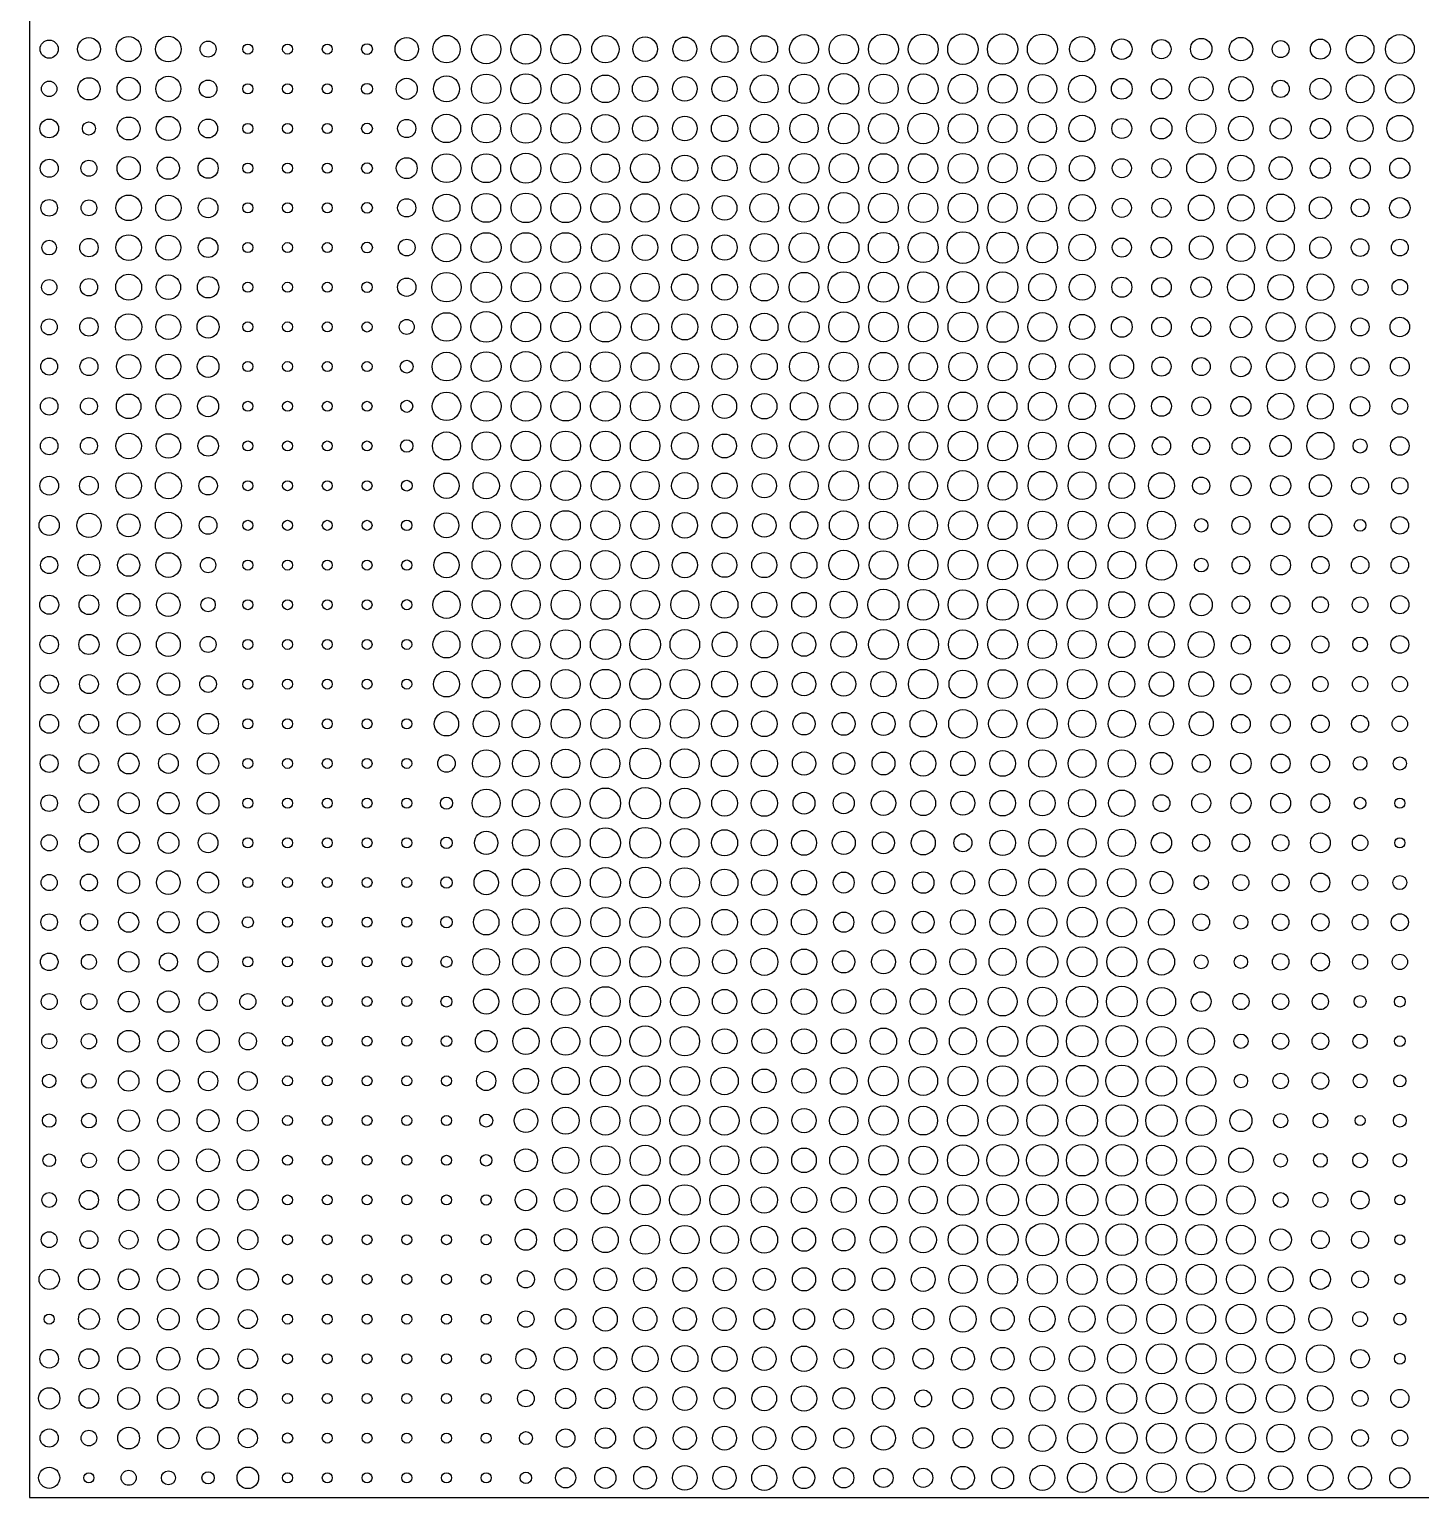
# Model space of a CAD drawing. Header units: millimetres. Extents: x 0 to 15650, y 0 to 8040.
# Drawn here: x 0 to 1944, y 0 to 2051 of the extents above; entities that cross this region are included whole.
import ezdxf

# ---------------------------------------------------------------- set-up
doc = ezdxf.new("R2010")
doc.units = ezdxf.units.MM
doc.layers.add('Default', color=7, linetype='Continuous', true_color=0x000000)

msp = doc.modelspace()

# ---------------------------------------------------------------- linework, layer by layer
at = {"layer": 'Default', "color": 0}
msp.add_line((0, 0), (15650, 0), dxfattribs=at)
msp.add_lwpolyline([(0, 8040), (0, 0), (15650, 0), (15650, 8040)], close=True, dxfattribs=at)
for centre, radius in [((27.7, 2023.9), 12.7), ((83.2, 2023.9), 16), ((138.7, 2023.9), 17.5), ((194.2, 2023.9), 17.9), ((249.7, 2023.9), 11.2), ((471.7, 2023.9), 7.56), ((527.2, 2023.9), 16.3), ((582.7, 2023.9), 19.2), ((638.2, 2023.9), 20.5), ((693.7, 2023.9), 20.9), ((749.2, 2023.9), 20.6), ((804.7, 2023.9), 19.1), ((860.2, 2023.9), 17.2), ((915.7, 2023.9), 16.8), ((971.2, 2023.9), 18.7), ((1026.7, 2023.9), 18.7), ((1082.2, 2023.9), 20.2), ((1137.7, 2023.9), 20.5), ((1193.2, 2023.9), 21), ((1248.7, 2023.9), 21), ((1304.2, 2023.9), 21.3), ((1359.7, 2023.9), 21.2), ((1415.2, 2023.9), 21), ((1470.7, 2023.9), 17.7), ((1526.2, 2023.9), 14.3), ((1581.6, 2023.9), 13.4), ((1637.1, 2023.9), 15), ((1692.6, 2023.9), 16.4), ((1748.1, 2023.9), 11.8), ((1803.6, 2023.9), 14), ((1859.1, 2023.9), 19.4), ((1914.6, 2023.9), 20.2), ((305.2, 2023.9), 7), ((360.7, 2023.9), 7), ((416.2, 2023.9), 7), ((27.7, 1968.4), 10.8), ((83.2, 1968.4), 15.5), ((138.7, 1968.4), 16.2), ((194.2, 1968.4), 17.5), ((249.7, 1968.4), 12.3), ((305.2, 1968.4), 7), ((360.7, 1968.4), 7), ((416.2, 1968.4), 7), ((471.7, 1968.4), 7.64), ((527.2, 1968.4), 14.8), ((582.7, 1968.4), 18.2), ((638.2, 1968.4), 20.6), ((693.7, 1968.4), 21), ((749.2, 1968.4), 20.3), ((804.7, 1968.4), 19.3), ((860.2, 1968.4), 17.8), ((915.7, 1968.4), 17.3), ((971.2, 1968.4), 17.7), ((1026.7, 1968.4), 19.5), ((1082.2, 1968.4), 20.5), ((1137.7, 1968.4), 21.2), ((1193.2, 1968.4), 20.6), ((1248.7, 1968.4), 20.9), ((1304.2, 1968.4), 20.4), ((1359.7, 1968.4), 20.2), ((1415.2, 1968.4), 20), ((1470.7, 1968.4), 18.9), ((1526.2, 1968.4), 14.5), ((1581.6, 1968.4), 14.1), ((1637.1, 1968.4), 16.7), ((1692.6, 1968.4), 17), ((1748.1, 1968.4), 12), ((1803.6, 1968.4), 14.8), ((1859.1, 1968.4), 19.4), ((1914.6, 1968.4), 19.9), ((138.7, 1913), 16), ((194.2, 1913), 16.9), ((582.7, 1913), 19.8), ((638.2, 1913), 20.1), ((693.7, 1913), 20.7), ((749.2, 1913), 20.7), ((804.7, 1913), 19.4), ((860.2, 1913), 17.7), ((915.7, 1913), 17.2), ((971.2, 1913), 18.4), ((1026.7, 1913), 19.8), ((1082.2, 1913), 19.9), ((1137.7, 1913), 21.3), ((1193.2, 1913), 20.8), ((1248.7, 1913), 21.3), ((1304.2, 1913), 20.6), ((1359.7, 1913), 20), ((1415.2, 1913), 19.8), ((1470.7, 1913), 18.4), ((1637.1, 1913), 20.6), ((1692.6, 1913), 17.2), ((1859.1, 1913), 18.2), ((1914.6, 1913), 18.3), ((27.7, 1913), 13.1), ((83.2, 1913), 9.19), ((249.7, 1913), 13.2), ((305.2, 1913), 7), ((360.7, 1913), 7), ((416.2, 1913), 7), ((471.7, 1913), 7.49), ((527.2, 1913), 12.7), ((1526.2, 1913), 13.9), ((1581.6, 1913), 14.6), ((1748.1, 1913), 14.8), ((1803.6, 1913), 14.2), ((27.7, 1857.5), 12.6), ((83.2, 1857.5), 11.2), ((138.7, 1857.5), 16.2), ((194.2, 1857.5), 15.5), ((249.7, 1857.5), 14.1), ((527.2, 1857.5), 14.6), ((582.7, 1857.5), 20.1), ((638.2, 1857.5), 20.2), ((693.7, 1857.5), 21), ((749.2, 1857.5), 20.6), ((804.7, 1857.5), 19.8), ((860.2, 1857.5), 20.2), ((915.7, 1857.5), 18.2), ((971.2, 1857.5), 17.7), ((1026.7, 1857.5), 19.8), ((1082.2, 1857.5), 20.7), ((1137.7, 1857.5), 20.4), ((1193.2, 1857.5), 20.3), ((1248.7, 1857.5), 20.3), ((1304.2, 1857.5), 20.7), ((1359.7, 1857.5), 20.4), ((1415.2, 1857.5), 19.2), ((1470.7, 1857.5), 17.8), ((1526.2, 1857.5), 13.3), ((1581.6, 1857.5), 13.4), ((1637.1, 1857.5), 20.3), ((1692.6, 1857.5), 18.2), ((1748.1, 1857.5), 16), ((1803.6, 1857.5), 14.1), ((1859.1, 1857.5), 14.2), ((1914.6, 1857.5), 14.1), ((305.2, 1857.5), 7), ((360.7, 1857.5), 7), ((416.2, 1857.5), 7), ((471.7, 1857.5), 7.49), ((27.7, 1802.1), 11.6), ((83.2, 1802.1), 11), ((138.7, 1802.1), 17.9), ((194.2, 1802.1), 17.7), ((249.7, 1802.1), 13.8), ((305.2, 1802.1), 7), ((360.7, 1802.1), 7), ((416.2, 1802.1), 7), ((471.7, 1802.1), 7.49), ((527.2, 1802.1), 12.7), ((582.7, 1802.1), 18.9), ((638.2, 1802.1), 20.2), ((693.7, 1802.1), 20.7), ((749.2, 1802.1), 20.7), ((804.7, 1802.1), 20.2), ((860.2, 1802.1), 19.8), ((915.7, 1802.1), 19.4), ((971.2, 1802.1), 17.3), ((1026.7, 1802.1), 20), ((1082.2, 1802.1), 20.1), ((1137.7, 1802.1), 21.3), ((1193.2, 1802.1), 20.7), ((1248.7, 1802.1), 20.6), ((1304.2, 1802.1), 20.6), ((1359.7, 1802.1), 20.3), ((1415.2, 1802.1), 19.7), ((1470.7, 1802.1), 18.5), ((1526.2, 1802.1), 13.3), ((1581.6, 1802.1), 13.4), ((1637.1, 1802.1), 17.9), ((1692.6, 1802.1), 18.4), ((1748.1, 1802.1), 19.3), ((1803.6, 1802.1), 15.4), ((1859.1, 1802.1), 12.5), ((1914.6, 1802.1), 14.3), ((138.7, 1746.6), 17.9), ((582.7, 1746.6), 19.8), ((638.2, 1746.6), 20.8), ((693.7, 1746.6), 20.8), ((749.2, 1746.6), 20.8), ((804.7, 1746.6), 19.3), ((860.2, 1746.6), 17.9), ((915.7, 1746.6), 18.3), ((971.2, 1746.6), 17.7), ((1026.7, 1746.6), 19.6), ((1082.2, 1746.6), 20.7), ((1137.7, 1746.6), 21.3), ((1193.2, 1746.6), 21.1), ((1248.7, 1746.6), 21), ((1304.2, 1746.6), 22.2), ((1359.7, 1746.6), 21.6), ((1415.2, 1746.6), 21.2), ((1470.7, 1746.6), 18.6), ((1692.6, 1746.6), 19.4), ((1748.1, 1746.6), 19.1), ((27.7, 1746.6), 10.3), ((83.2, 1746.6), 12.9), ((194.2, 1746.6), 17.4), ((249.7, 1746.6), 13.8), ((305.2, 1746.6), 7), ((360.7, 1746.6), 7), ((416.2, 1746.6), 7), ((471.7, 1746.6), 7.49), ((527.2, 1746.6), 11.7), ((1526.2, 1746.6), 13.3), ((1581.6, 1746.6), 14.2), ((1637.1, 1746.6), 16.5), ((1803.6, 1746.6), 14.9), ((1859.1, 1746.6), 12.3), ((1914.6, 1746.6), 11.7), ((83.2, 1691.2), 12.2), ((138.7, 1691.2), 18.1), ((194.2, 1691.2), 17.1), ((249.7, 1691.2), 15), ((527.2, 1691.2), 12.8), ((582.7, 1691.2), 20.6), ((638.2, 1691.2), 21.2), ((693.7, 1691.2), 20.6), ((749.2, 1691.2), 20.6), ((804.7, 1691.2), 20.1), ((860.2, 1691.2), 19.7), ((915.7, 1691.2), 18.4), ((971.2, 1691.2), 18), ((1026.7, 1691.2), 19.2), ((1082.2, 1691.2), 20.8), ((1137.7, 1691.2), 21.6), ((1193.2, 1691.2), 20.9), ((1248.7, 1691.2), 21.5), ((1304.2, 1691.2), 22), ((1359.7, 1691.2), 21.4), ((1415.2, 1691.2), 19.1), ((1470.7, 1691.2), 18.1), ((1526.2, 1691.2), 14), ((1581.6, 1691.2), 13.6), ((1637.1, 1691.2), 14.3), ((1692.6, 1691.2), 18.7), ((1748.1, 1691.2), 17.8), ((1803.6, 1691.2), 18.6), ((27.7, 1691.2), 10.7), ((305.2, 1691.2), 7), ((360.7, 1691.2), 7), ((416.2, 1691.2), 7), ((471.7, 1691.2), 7.35), ((1859.1, 1691.2), 11.2), ((1914.6, 1691.2), 10.9), ((27.7, 1635.7), 11.2), ((83.2, 1635.7), 12.9), ((138.7, 1635.7), 18.4), ((194.2, 1635.7), 17.5), ((249.7, 1635.7), 15.5), ((305.2, 1635.7), 7), ((360.7, 1635.7), 7), ((416.2, 1635.7), 7), ((471.7, 1635.7), 7.07), ((527.2, 1635.7), 10.5), ((582.7, 1635.7), 19.9), ((638.2, 1635.7), 21.4), ((693.7, 1635.7), 20.6), ((749.2, 1635.7), 20.6), ((804.7, 1635.7), 21), ((860.2, 1635.7), 18.9), ((915.7, 1635.7), 18.2), ((971.2, 1635.7), 17.9), ((1026.7, 1635.7), 19.1), ((1082.2, 1635.7), 21.1), ((1137.7, 1635.7), 21), ((1193.2, 1635.7), 20.6), ((1248.7, 1635.7), 20.6), ((1304.2, 1635.7), 20.8), ((1359.7, 1635.7), 21.5), ((1415.2, 1635.7), 20.1), ((1470.7, 1635.7), 17.6), ((1526.2, 1635.7), 14.5), ((1581.6, 1635.7), 13.7), ((1637.1, 1635.7), 13.4), ((1692.6, 1635.7), 15), ((1748.1, 1635.7), 20.1), ((1803.6, 1635.7), 20), ((1859.1, 1635.7), 12.5), ((1914.6, 1635.7), 13.6), ((582.7, 1580.3), 20), ((638.2, 1580.3), 20.8), ((693.7, 1580.3), 21), ((749.2, 1580.3), 20.5), ((804.7, 1580.3), 20.8), ((1082.2, 1580.3), 20.3), ((1137.7, 1580.3), 20.2), ((1193.2, 1580.3), 19.9), ((1359.7, 1580.3), 20), ((27.7, 1580.3), 11.8), ((83.2, 1580.3), 12.5), ((138.7, 1580.3), 17), ((194.2, 1580.3), 17.3), ((249.7, 1580.3), 15.1), ((305.2, 1580.3), 7), ((360.7, 1580.3), 7), ((416.2, 1580.3), 7), ((471.7, 1580.3), 7.07), ((527.2, 1580.3), 8.98), ((860.2, 1580.3), 19.4), ((915.7, 1580.3), 18.9), ((971.2, 1580.3), 17.9), ((1026.7, 1580.3), 18.2), ((1248.7, 1580.3), 19.8), ((1304.2, 1580.3), 19.7), ((1415.2, 1580.3), 18.4), ((1470.7, 1580.3), 17.9), ((1526.2, 1580.3), 16.5), ((1581.6, 1580.3), 13.4), ((1637.1, 1580.3), 12.6), ((1692.6, 1580.3), 14.1), ((1748.1, 1580.3), 19.6), ((1803.6, 1580.3), 19.4), ((1859.1, 1580.3), 12.6), ((1914.6, 1580.3), 13.2), ((138.7, 1524.8), 17.2), ((194.2, 1524.8), 17.4), ((249.7, 1524.8), 14.6), ((582.7, 1524.8), 19.9), ((638.2, 1524.8), 20.8), ((693.7, 1524.8), 20.7), ((749.2, 1524.8), 20.5), ((804.7, 1524.8), 20.7), ((860.2, 1524.8), 20.4), ((915.7, 1524.8), 19.6), ((971.2, 1524.8), 16.9), ((1026.7, 1524.8), 17.7), ((1082.2, 1524.8), 19.1), ((1137.7, 1524.8), 19.4), ((1193.2, 1524.8), 19.9), ((1248.7, 1524.8), 20.3), ((1304.2, 1524.8), 20), ((1359.7, 1524.8), 20), ((1415.2, 1524.8), 19.6), ((1470.7, 1524.8), 18.6), ((1526.2, 1524.8), 17.7), ((1581.6, 1524.8), 13.9), ((1692.6, 1524.8), 13.9), ((1748.1, 1524.8), 18.2), ((1803.6, 1524.8), 18), ((27.7, 1524.8), 12.2), ((83.2, 1524.8), 11.8), ((305.2, 1524.8), 7), ((360.7, 1524.8), 7), ((416.2, 1524.8), 7), ((471.7, 1524.8), 7), ((527.2, 1524.8), 8.41), ((1637.1, 1524.8), 13.1), ((1859.1, 1524.8), 13.5), ((1914.6, 1524.8), 11), ((27.7, 1469.4), 12.2), ((83.2, 1469.4), 11.9), ((138.7, 1469.4), 17.8), ((194.2, 1469.4), 17.1), ((249.7, 1469.4), 14.3), ((527.2, 1469.4), 8.69), ((582.7, 1469.4), 19.6), ((638.2, 1469.4), 19.8), ((693.7, 1469.4), 20.5), ((749.2, 1469.4), 20.8), ((804.7, 1469.4), 20.7), ((860.2, 1469.4), 20.6), ((915.7, 1469.4), 18.6), ((971.2, 1469.4), 16.7), ((1026.7, 1469.4), 17.5), ((1082.2, 1469.4), 20.1), ((1137.7, 1469.4), 20.3), ((1193.2, 1469.4), 20), ((1248.7, 1469.4), 19.8), ((1304.2, 1469.4), 20.6), ((1359.7, 1469.4), 20.6), ((1415.2, 1469.4), 19.4), ((1470.7, 1469.4), 19.1), ((1526.2, 1469.4), 17.6), ((1581.6, 1469.4), 12.8), ((1637.1, 1469.4), 12), ((1692.6, 1469.4), 12.3), ((1748.1, 1469.4), 14.9), ((1803.6, 1469.4), 19), ((1859.1, 1469.4), 9.89), ((1914.6, 1469.4), 12.9), ((305.2, 1469.4), 7), ((360.7, 1469.4), 7), ((416.2, 1469.4), 7), ((471.7, 1469.4), 7), ((27.7, 1413.9), 13.1), ((83.2, 1413.9), 13.1), ((138.7, 1413.9), 17.9), ((194.2, 1413.9), 18.2), ((249.7, 1413.9), 12.9), ((305.2, 1413.9), 7), ((360.7, 1413.9), 7), ((416.2, 1413.9), 7), ((471.7, 1413.9), 7), ((527.2, 1413.9), 7.49), ((582.7, 1413.9), 17.7), ((638.2, 1413.9), 18.4), ((693.7, 1413.9), 20.4), ((749.2, 1413.9), 20.6), ((804.7, 1413.9), 20), ((860.2, 1413.9), 19.8), ((915.7, 1413.9), 18.4), ((971.2, 1413.9), 17.7), ((1026.7, 1413.9), 17), ((1082.2, 1413.9), 19.8), ((1137.7, 1413.9), 20.8), ((1193.2, 1413.9), 19.7), ((1248.7, 1413.9), 19.8), ((1304.2, 1413.9), 21), ((1359.7, 1413.9), 20), ((1415.2, 1413.9), 20), ((1470.7, 1413.9), 19.4), ((1526.2, 1413.9), 17.9), ((1581.6, 1413.9), 18.1), ((1637.1, 1413.9), 12), ((1692.6, 1413.9), 14.1), ((1748.1, 1413.9), 14.1), ((1803.6, 1413.9), 15.3), ((1859.1, 1413.9), 11.9), ((1914.6, 1413.9), 11.4), ((83.2, 1358.5), 17), ((138.7, 1358.5), 16.1), ((194.2, 1358.5), 18.2), ((582.7, 1358.5), 17.3), ((638.2, 1358.5), 19.3), ((693.7, 1358.5), 19.8), ((749.2, 1358.5), 20.5), ((804.7, 1358.5), 20.2), ((860.2, 1358.5), 19.8), ((915.7, 1358.5), 17.8), ((971.2, 1358.5), 17.6), ((1026.7, 1358.5), 16.5), ((1082.2, 1358.5), 19.1), ((1137.7, 1358.5), 20.1), ((1193.2, 1358.5), 19.7), ((1248.7, 1358.5), 20.1), ((1304.2, 1358.5), 20.2), ((1359.7, 1358.5), 20), ((1415.2, 1358.5), 19.8), ((1470.7, 1358.5), 19.6), ((1526.2, 1358.5), 18.4), ((1581.6, 1358.5), 19.6), ((27.7, 1358.5), 14.1), ((249.7, 1358.5), 12.4), ((305.2, 1358.5), 7), ((360.7, 1358.5), 7), ((416.2, 1358.5), 7), ((471.7, 1358.5), 7), ((527.2, 1358.5), 7.35), ((1637.1, 1358.5), 9.4), ((1692.6, 1358.5), 12.6), ((1748.1, 1358.5), 12.9), ((1803.6, 1358.5), 15.8), ((1859.1, 1358.5), 8.2), ((1914.6, 1358.5), 12.2), ((27.7, 1303), 12), ((83.2, 1303), 15.3), ((138.7, 1303), 15.6), ((194.2, 1303), 17.3), ((249.7, 1303), 10.7), ((582.7, 1303), 17.7), ((638.2, 1303), 19.8), ((693.7, 1303), 19.7), ((749.2, 1303), 20.5), ((804.7, 1303), 20.2), ((860.2, 1303), 19.3), ((915.7, 1303), 17.7), ((971.2, 1303), 17.1), ((1026.7, 1303), 17.6), ((1082.2, 1303), 18.1), ((1137.7, 1303), 20.6), ((1193.2, 1303), 19.9), ((1248.7, 1303), 20.6), ((1304.2, 1303), 20.7), ((1359.7, 1303), 20.6), ((1415.2, 1303), 21.1), ((1470.7, 1303), 19.2), ((1526.2, 1303), 19.3), ((1581.6, 1303), 21), ((1692.6, 1303), 12.4), ((1748.1, 1303), 13.7), ((1803.6, 1303), 12.1), ((1859.1, 1303), 12.2), ((1914.6, 1303), 12.2), ((305.2, 1303), 7), ((360.7, 1303), 7), ((416.2, 1303), 7), ((471.7, 1303), 7), ((527.2, 1303), 7.14), ((1637.1, 1303), 9.54), ((27.7, 1247.6), 13.3), ((83.2, 1247.6), 13.8), ((138.7, 1247.6), 15.8), ((194.2, 1247.6), 16.5), ((249.7, 1247.6), 10), ((305.2, 1247.6), 7), ((360.7, 1247.6), 7), ((416.2, 1247.6), 7), ((471.7, 1247.6), 7), ((527.2, 1247.6), 7.14), ((582.7, 1247.6), 19.1), ((638.2, 1247.6), 19.6), ((693.7, 1247.6), 20), ((749.2, 1247.6), 20.4), ((804.7, 1247.6), 20.4), ((860.2, 1247.6), 20), ((915.7, 1247.6), 19.6), ((971.2, 1247.6), 18.7), ((1026.7, 1247.6), 17.6), ((1082.2, 1247.6), 17.2), ((1137.7, 1247.6), 18.9), ((1193.2, 1247.6), 21.7), ((1248.7, 1247.6), 21.4), ((1304.2, 1247.6), 20.7), ((1359.7, 1247.6), 21.7), ((1415.2, 1247.6), 20.6), ((1470.7, 1247.6), 20.8), ((1526.2, 1247.6), 18.2), ((1581.6, 1247.6), 17.6), ((1637.1, 1247.6), 15.4), ((1692.6, 1247.6), 12.3), ((1748.1, 1247.6), 12.9), ((1803.6, 1247.6), 11.2), ((1859.1, 1247.6), 10.9), ((1914.6, 1247.6), 12.7), ((582.7, 1192.1), 18.9), ((638.2, 1192.1), 19.5), ((693.7, 1192.1), 19.5), ((749.2, 1192.1), 20.5), ((804.7, 1192.1), 21), ((860.2, 1192.1), 21.5), ((915.7, 1192.1), 20.7), ((1026.7, 1192.1), 18.9), ((1193.2, 1192.1), 20.8), ((1248.7, 1192.1), 21.5), ((1304.2, 1192.1), 20.3), ((1359.7, 1192.1), 20.6), ((1415.2, 1192.1), 19.8), ((1470.7, 1192.1), 19.6), ((1526.2, 1192.1), 18.4), ((27.7, 1192.1), 12.9), ((83.2, 1192.1), 14.1), ((138.7, 1192.1), 16), ((194.2, 1192.1), 16.7), ((249.7, 1192.1), 11.2), ((305.2, 1192.1), 7), ((360.7, 1192.1), 7), ((416.2, 1192.1), 7), ((471.7, 1192.1), 7), ((527.2, 1192.1), 7), ((971.2, 1192.1), 17.3), ((1082.2, 1192.1), 16.5), ((1137.7, 1192.1), 17.8), ((1581.6, 1192.1), 18), ((1637.1, 1192.1), 18.2), ((1692.6, 1192.1), 13.4), ((1748.1, 1192.1), 12.7), ((1803.6, 1192.1), 11.9), ((1859.1, 1192.1), 10.3), ((1914.6, 1192.1), 12.4), ((27.7, 1136.7), 12.8), ((83.2, 1136.7), 13.2), ((138.7, 1136.7), 15.5), ((194.2, 1136.7), 15.7), ((582.7, 1136.7), 18), ((638.2, 1136.7), 19.4), ((693.7, 1136.7), 19.2), ((749.2, 1136.7), 20.3), ((804.7, 1136.7), 20.6), ((860.2, 1136.7), 21.3), ((915.7, 1136.7), 20.4), ((971.2, 1136.7), 18), ((1026.7, 1136.7), 18), ((1082.2, 1136.7), 16.5), ((1137.7, 1136.7), 16.9), ((1193.2, 1136.7), 17.7), ((1248.7, 1136.7), 20.6), ((1304.2, 1136.7), 19.4), ((1359.7, 1136.7), 20.1), ((1415.2, 1136.7), 20.2), ((1470.7, 1136.7), 20.5), ((1526.2, 1136.7), 18.1), ((1581.6, 1136.7), 17), ((1637.1, 1136.7), 17.3), ((1692.6, 1136.7), 14.2), ((1748.1, 1136.7), 13.1), ((249.7, 1136.7), 11.6), ((305.2, 1136.7), 7), ((360.7, 1136.7), 7), ((416.2, 1136.7), 7), ((471.7, 1136.7), 7), ((527.2, 1136.7), 7), ((1803.6, 1136.7), 10.7), ((1859.1, 1136.7), 10.7), ((1914.6, 1136.7), 10.7), ((27.7, 1081.2), 13.2), ((83.2, 1081.2), 13.5), ((138.7, 1081.2), 15.8), ((194.2, 1081.2), 15.4), ((249.7, 1081.2), 14.5), ((305.2, 1081.2), 7), ((360.7, 1081.2), 7), ((416.2, 1081.2), 7), ((471.7, 1081.2), 7), ((527.2, 1081.2), 7), ((582.7, 1081.2), 17), ((638.2, 1081.2), 18.2), ((693.7, 1081.2), 19.4), ((749.2, 1081.2), 20.2), ((804.7, 1081.2), 20.4), ((860.2, 1081.2), 20.6), ((915.7, 1081.2), 20), ((971.2, 1081.2), 18.3), ((1026.7, 1081.2), 17.9), ((1082.2, 1081.2), 15.5), ((1137.7, 1081.2), 16), ((1193.2, 1081.2), 16.3), ((1248.7, 1081.2), 18.4), ((1304.2, 1081.2), 19.9), ((1359.7, 1081.2), 19.6), ((1415.2, 1081.2), 20.7), ((1470.7, 1081.2), 19.1), ((1526.2, 1081.2), 18.9), ((1581.6, 1081.2), 16.7), ((1637.1, 1081.2), 16.9), ((1692.6, 1081.2), 13.1), ((1748.1, 1081.2), 13.4), ((1803.6, 1081.2), 12.3), ((1859.1, 1081.2), 11.9), ((1914.6, 1081.2), 10.8), ((860.2, 1025.8), 21.5), ((27.7, 1025.8), 12.5), ((83.2, 1025.8), 13.7), ((138.7, 1025.8), 14.6), ((194.2, 1025.8), 13.8), ((249.7, 1025.8), 14.9), ((305.2, 1025.8), 7), ((360.7, 1025.8), 7), ((416.2, 1025.8), 7), ((471.7, 1025.8), 7), ((527.2, 1025.8), 7), ((582.7, 1025.8), 12.2), ((638.2, 1025.8), 19.1), ((693.7, 1025.8), 18.6), ((749.2, 1025.8), 19.8), ((804.7, 1025.8), 20.2), ((915.7, 1025.8), 20.2), ((971.2, 1025.8), 18.4), ((1026.7, 1025.8), 18.4), ((1082.2, 1025.8), 16.3), ((1137.7, 1025.8), 15.3), ((1193.2, 1025.8), 16), ((1248.7, 1025.8), 17.6), ((1304.2, 1025.8), 17), ((1359.7, 1025.8), 17.9), ((1415.2, 1025.8), 19.1), ((1470.7, 1025.8), 19.4), ((1526.2, 1025.8), 19.1), ((1581.6, 1025.8), 15.4), ((1637.1, 1025.8), 12.6), ((1692.6, 1025.8), 14.3), ((1748.1, 1025.8), 13.2), ((1803.6, 1025.8), 12.8), ((1859.1, 1025.8), 9.54), ((1914.6, 1025.8), 9.26), ((138.7, 970.3), 14.8), ((194.2, 970.3), 15), ((249.7, 970.3), 15.2), ((638.2, 970.3), 19.5), ((693.7, 970.3), 18.9), ((749.2, 970.3), 20.1), ((804.7, 970.3), 21.2), ((860.2, 970.3), 21.7), ((915.7, 970.3), 20.9), ((971.2, 970.3), 18), ((1026.7, 970.3), 18.3), ((1082.2, 970.3), 15.3), ((1137.7, 970.3), 14.8), ((1193.2, 970.3), 17.1), ((1248.7, 970.3), 17.4), ((1304.2, 970.3), 16.7), ((1359.7, 970.3), 17.9), ((1415.2, 970.3), 17.7), ((1470.7, 970.3), 18.9), ((1526.2, 970.3), 18.4), ((27.7, 970.3), 11.6), ((83.2, 970.3), 13.5), ((305.2, 970.3), 7), ((360.7, 970.3), 7), ((416.2, 970.3), 7), ((471.7, 970.3), 7), ((527.2, 970.3), 7), ((582.7, 970.3), 8.55), ((1581.6, 970.3), 11.8), ((1637.1, 970.3), 13.3), ((1692.6, 970.3), 14.1), ((1748.1, 970.3), 13.9), ((1803.6, 970.3), 13.1), ((1859.1, 970.3), 8.2), ((1914.6, 970.3), 7), ((27.7, 914.9), 11.3), ((83.2, 914.9), 13.1), ((138.7, 914.9), 15), ((194.2, 914.9), 14.7), ((249.7, 914.9), 13.8), ((638.2, 914.9), 16.3), ((693.7, 914.9), 18.7), ((749.2, 914.9), 20), ((804.7, 914.9), 21), ((860.2, 914.9), 21.5), ((915.7, 914.9), 19.8), ((971.2, 914.9), 18.3), ((1026.7, 914.9), 18.2), ((1082.2, 914.9), 17.4), ((1137.7, 914.9), 16.1), ((1193.2, 914.9), 15.4), ((1248.7, 914.9), 16.9), ((1304.2, 914.9), 12.6), ((1359.7, 914.9), 17.8), ((1415.2, 914.9), 18.8), ((1470.7, 914.9), 19.8), ((1526.2, 914.9), 19), ((1581.6, 914.9), 14.2), ((1637.1, 914.9), 12), ((1692.6, 914.9), 12.4), ((1748.1, 914.9), 11.6), ((1803.6, 914.9), 13.8), ((1859.1, 914.9), 10.8), ((305.2, 914.9), 7), ((360.7, 914.9), 7), ((416.2, 914.9), 7), ((471.7, 914.9), 7), ((527.2, 914.9), 7), ((582.7, 914.9), 7.92), ((1914.6, 914.9), 7), ((27.7, 859.4), 11.3), ((83.2, 859.4), 11.8), ((138.7, 859.4), 15.3), ((194.2, 859.4), 16.5), ((249.7, 859.4), 14.6), ((305.2, 859.4), 7), ((360.7, 859.4), 7), ((416.2, 859.4), 7), ((471.7, 859.4), 7), ((527.2, 859.4), 7), ((582.7, 859.4), 7.92), ((638.2, 859.4), 17), ((693.7, 859.4), 18.9), ((749.2, 859.4), 20.1), ((804.7, 859.4), 21), ((860.2, 859.4), 21.3), ((915.7, 859.4), 20.6), ((971.2, 859.4), 18.7), ((1026.7, 859.4), 17.9), ((1082.2, 859.4), 17.3), ((1137.7, 859.4), 14.6), ((1193.2, 859.4), 15.7), ((1248.7, 859.4), 15), ((1304.2, 859.4), 16.3), ((1359.7, 859.4), 18.7), ((1415.2, 859.4), 18.9), ((1470.7, 859.4), 19.4), ((1526.2, 859.4), 19.8), ((1581.6, 859.4), 15.8), ((1637.1, 859.4), 10), ((1692.6, 859.4), 11.2), ((1748.1, 859.4), 11.8), ((1803.6, 859.4), 13.2), ((1859.1, 859.4), 10.7), ((1914.6, 859.4), 9.82), ((638.2, 804), 17.8), ((693.7, 804), 18.6), ((749.2, 804), 20.1), ((804.7, 804), 20.4), ((860.2, 804), 21.2), ((915.7, 804), 20.7), ((971.2, 804), 17.9), ((1026.7, 804), 18), ((1082.2, 804), 17.7), ((1304.2, 804), 17.3), ((1359.7, 804), 17.9), ((1415.2, 804), 20.1), ((1470.7, 804), 21), ((1526.2, 804), 20.4), ((1581.6, 804), 17.9), ((27.7, 804), 11.6), ((83.2, 804), 12), ((138.7, 804), 14), ((194.2, 804), 15), ((249.7, 804), 15), ((305.2, 804), 7.71), ((360.7, 804), 7), ((416.2, 804), 7), ((471.7, 804), 7), ((527.2, 804), 7), ((582.7, 804), 7.92), ((1137.7, 804), 14.1), ((1193.2, 804), 15.7), ((1248.7, 804), 15.2), ((1637.1, 804), 11.6), ((1692.6, 804), 9.75), ((1748.1, 804), 11.6), ((1803.6, 804), 12.1), ((1859.1, 804), 11), ((1914.6, 804), 11.9), ((27.7, 748.6), 12.3), ((138.7, 748.6), 14.3), ((194.2, 748.6), 12.6), ((249.7, 748.6), 14.1), ((638.2, 748.6), 18.7), ((693.7, 748.6), 18.5), ((749.2, 748.6), 20.4), ((804.7, 748.6), 20.5), ((860.2, 748.6), 21.5), ((915.7, 748.6), 20.1), ((971.2, 748.6), 16.8), ((1026.7, 748.6), 18.9), ((1082.2, 748.6), 17.9), ((1137.7, 748.6), 15.5), ((1193.2, 748.6), 16.6), ((1248.7, 748.6), 17.6), ((1304.2, 748.6), 18.2), ((1359.7, 748.6), 19), ((1415.2, 748.6), 21.4), ((1470.7, 748.6), 20.8), ((1526.2, 748.6), 21), ((1581.6, 748.6), 18.4), ((1748.1, 748.6), 11.6), ((1803.6, 748.6), 12.6), ((1859.1, 748.6), 10.5), ((1914.6, 748.6), 10.7), ((83.2, 748.6), 10.5), ((305.2, 748.6), 7), ((360.7, 748.6), 7), ((416.2, 748.6), 7), ((471.7, 748.6), 7), ((527.2, 748.6), 7), ((582.7, 748.6), 7.78), ((1637.1, 748.6), 9.68), ((1692.6, 748.6), 9.26), ((27.7, 693.1), 11.2), ((83.2, 693.1), 11.2), ((138.7, 693.1), 14.5), ((194.2, 693.1), 15), ((249.7, 693.1), 12.6), ((305.2, 693.1), 11.2), ((360.7, 693.1), 7), ((416.2, 693.1), 7), ((471.7, 693.1), 7), ((527.2, 693.1), 7), ((582.7, 693.1), 7.71), ((638.2, 693.1), 17.5), ((693.7, 693.1), 18.4), ((749.2, 693.1), 19.6), ((804.7, 693.1), 20.8), ((860.2, 693.1), 21.4), ((915.7, 693.1), 19.9), ((971.2, 693.1), 17), ((1026.7, 693.1), 17.2), ((1082.2, 693.1), 17.9), ((1137.7, 693.1), 16.7), ((1193.2, 693.1), 17.7), ((1248.7, 693.1), 18), ((1304.2, 693.1), 18.8), ((1359.7, 693.1), 20.1), ((1415.2, 693.1), 20.2), ((1470.7, 693.1), 21.6), ((1526.2, 693.1), 21.5), ((1581.6, 693.1), 19.8), ((1637.1, 693.1), 13.8), ((1692.6, 693.1), 11.3), ((1748.1, 693.1), 11.2), ((1803.6, 693.1), 11.3), ((1859.1, 693.1), 8.41), ((1914.6, 693.1), 7.64), ((749.2, 637.7), 19.6), ((804.7, 637.7), 21), ((860.2, 637.7), 21.3), ((915.7, 637.7), 20.5), ((1248.7, 637.7), 18.9), ((1304.2, 637.7), 18.9), ((1359.7, 637.7), 21.1), ((1415.2, 637.7), 21.8), ((1470.7, 637.7), 22), ((1526.2, 637.7), 21.8), ((1581.6, 637.7), 20.7), ((27.7, 637.7), 10.5), ((83.2, 637.7), 10.7), ((138.7, 637.7), 15.2), ((194.2, 637.7), 14.6), ((249.7, 637.7), 15.6), ((305.2, 637.7), 12.1), ((360.7, 637.7), 7), ((416.2, 637.7), 7), ((471.7, 637.7), 7), ((527.2, 637.7), 7), ((582.7, 637.7), 7.49), ((638.2, 637.7), 15.1), ((693.7, 637.7), 18.4), ((971.2, 637.7), 17.4), ((1026.7, 637.7), 17.2), ((1082.2, 637.7), 17.4), ((1137.7, 637.7), 17.3), ((1193.2, 637.7), 18.4), ((1637.1, 637.7), 18.6), ((1692.6, 637.7), 10), ((1748.1, 637.7), 11.2), ((1803.6, 637.7), 11.6), ((1859.1, 637.7), 10), ((1914.6, 637.7), 7.56), ((138.7, 582.2), 14.3), ((194.2, 582.2), 15.4), ((249.7, 582.2), 13.6), ((305.2, 582.2), 13.2), ((638.2, 582.2), 13.5), ((693.7, 582.2), 17.6), ((749.2, 582.2), 19.1), ((804.7, 582.2), 20.6), ((860.2, 582.2), 21.1), ((915.7, 582.2), 20.3), ((971.2, 582.2), 19.2), ((1026.7, 582.2), 16.6), ((1082.2, 582.2), 17.1), ((1137.7, 582.2), 18.7), ((1193.2, 582.2), 20.7), ((1248.7, 582.2), 20.2), ((1304.2, 582.2), 20.8), ((1359.7, 582.2), 21.3), ((1415.2, 582.2), 21.3), ((1470.7, 582.2), 21.8), ((1526.2, 582.2), 22.2), ((1581.6, 582.2), 21.2), ((1637.1, 582.2), 20.3), ((27.7, 582.2), 9.47), ((83.2, 582.2), 10.2), ((360.7, 582.2), 7), ((416.2, 582.2), 7), ((471.7, 582.2), 7), ((527.2, 582.2), 7), ((582.7, 582.2), 7.14), ((1692.6, 582.2), 9.4), ((1748.1, 582.2), 10.8), ((1803.6, 582.2), 11.7), ((1859.1, 582.2), 9.75), ((1914.6, 582.2), 8.41), ((27.7, 526.8), 9.4), ((83.2, 526.8), 10.3), ((138.7, 526.8), 15.1), ((194.2, 526.8), 15.2), ((249.7, 526.8), 15.5), ((305.2, 526.8), 14.6), ((360.7, 526.8), 7), ((416.2, 526.8), 7), ((471.7, 526.8), 7), ((527.2, 526.8), 7), ((582.7, 526.8), 7), ((638.2, 526.8), 9.05), ((693.7, 526.8), 16.5), ((749.2, 526.8), 18.9), ((804.7, 526.8), 20.3), ((860.2, 526.8), 21), ((915.7, 526.8), 20.9), ((971.2, 526.8), 20.3), ((1026.7, 526.8), 18.8), ((1082.2, 526.8), 16.9), ((1137.7, 526.8), 19.7), ((1193.2, 526.8), 20.4), ((1248.7, 526.8), 20.1), ((1304.2, 526.8), 21.5), ((1359.7, 526.8), 21), ((1415.2, 526.8), 21.8), ((1470.7, 526.8), 21.6), ((1526.2, 526.8), 22), ((1581.6, 526.8), 22), ((1637.1, 526.8), 21), ((1692.6, 526.8), 15.4), ((1748.1, 526.8), 9.96), ((1803.6, 526.8), 10.2), ((1859.1, 526.8), 7), ((1914.6, 526.8), 8.98), ((1304.2, 471.3), 21.7), ((1359.7, 471.3), 22), ((1415.2, 471.3), 22.2), ((1470.7, 471.3), 21.9), ((1526.2, 471.3), 22), ((27.7, 471.3), 8.84), ((83.2, 471.3), 10.4), ((138.7, 471.3), 14.3), ((194.2, 471.3), 14.3), ((249.7, 471.3), 16), ((305.2, 471.3), 14.7), ((360.7, 471.3), 7), ((416.2, 471.3), 7), ((471.7, 471.3), 7), ((527.2, 471.3), 7), ((582.7, 471.3), 7), ((638.2, 471.3), 7.99), ((693.7, 471.3), 16), ((749.2, 471.3), 18.4), ((804.7, 471.3), 20.3), ((860.2, 471.3), 21), ((915.7, 471.3), 20.7), ((971.2, 471.3), 20.1), ((1026.7, 471.3), 18.9), ((1082.2, 471.3), 17.2), ((1137.7, 471.3), 19.6), ((1193.2, 471.3), 20.5), ((1248.7, 471.3), 19.8), ((1581.6, 471.3), 21), ((1637.1, 471.3), 20.3), ((1692.6, 471.3), 17.1), ((1748.1, 471.3), 9.47), ((1803.6, 471.3), 9.68), ((1859.1, 471.3), 10.3), ((1914.6, 471.3), 9.47), ((194.2, 415.9), 15), ((249.7, 415.9), 15), ((693.7, 415.9), 15), ((749.2, 415.9), 16), ((804.7, 415.9), 19.6), ((860.2, 415.9), 20.9), ((915.7, 415.9), 21.3), ((971.2, 415.9), 20.6), ((1026.7, 415.9), 18.3), ((1082.2, 415.9), 17.7), ((1137.7, 415.9), 17.6), ((1193.2, 415.9), 19.3), ((1248.7, 415.9), 19.4), ((1304.2, 415.9), 21.3), ((1359.7, 415.9), 22), ((1415.2, 415.9), 22.2), ((1470.7, 415.9), 22), ((1526.2, 415.9), 21.8), ((1581.6, 415.9), 22), ((1637.1, 415.9), 21), ((1692.6, 415.9), 19.8), ((27.7, 415.9), 10.3), ((83.2, 415.9), 13.4), ((138.7, 415.9), 14.7), ((305.2, 415.9), 14.3), ((360.7, 415.9), 7), ((416.2, 415.9), 7), ((471.7, 415.9), 7), ((527.2, 415.9), 7), ((582.7, 415.9), 7), ((638.2, 415.9), 7.28), ((1748.1, 415.9), 10.3), ((1803.6, 415.9), 10.5), ((1859.1, 415.9), 12.5), ((1914.6, 415.9), 7), ((27.7, 360.4), 11), ((83.2, 360.4), 12.5), ((138.7, 360.4), 13.1), ((194.2, 360.4), 14.5), ((249.7, 360.4), 15.5), ((305.2, 360.4), 14.1), ((693.7, 360.4), 14.8), ((749.2, 360.4), 15.7), ((804.7, 360.4), 18.1), ((860.2, 360.4), 20.2), ((915.7, 360.4), 19.9), ((971.2, 360.4), 19.4), ((1026.7, 360.4), 18.7), ((1082.2, 360.4), 16.2), ((1137.7, 360.4), 15.7), ((1193.2, 360.4), 18.6), ((1248.7, 360.4), 18.4), ((1304.2, 360.4), 20.6), ((1359.7, 360.4), 21.7), ((1415.2, 360.4), 22.5), ((1470.7, 360.4), 22.4), ((1526.2, 360.4), 22.1), ((1581.6, 360.4), 21.6), ((1637.1, 360.4), 21.3), ((1692.6, 360.4), 20.1), ((1748.1, 360.4), 15), ((1803.6, 360.4), 12.4), ((1859.1, 360.4), 11.9), ((360.7, 360.4), 7), ((416.2, 360.4), 7), ((471.7, 360.4), 7), ((527.2, 360.4), 7), ((582.7, 360.4), 7), ((638.2, 360.4), 7.14), ((1914.6, 360.4), 7), ((27.7, 305), 14.2), ((83.2, 305), 14.7), ((138.7, 305), 14.6), ((194.2, 305), 15.5), ((249.7, 305), 14.1), ((305.2, 305), 14.9), ((360.7, 305), 7), ((416.2, 305), 7), ((471.7, 305), 7), ((527.2, 305), 7), ((582.7, 305), 7), ((638.2, 305), 7), ((693.7, 305), 11.9), ((749.2, 305), 15), ((804.7, 305), 16.1), ((860.2, 305), 16), ((915.7, 305), 16.7), ((971.2, 305), 16), ((1026.7, 305), 15.5), ((1082.2, 305), 16.2), ((1137.7, 305), 15.7), ((1193.2, 305), 15.8), ((1248.7, 305), 16.8), ((1304.2, 305), 19.8), ((1359.7, 305), 20.8), ((1415.2, 305), 20.9), ((1470.7, 305), 21), ((1526.2, 305), 20.6), ((1581.6, 305), 21.1), ((1637.1, 305), 21.1), ((1692.6, 305), 20.1), ((1748.1, 305), 17.3), ((1803.6, 305), 14), ((1859.1, 305), 11.7), ((1914.6, 305), 7), ((1304.2, 249.5), 18.4), ((1415.2, 249.5), 17.8), ((1470.7, 249.5), 18.3), ((1526.2, 249.5), 20), ((1581.6, 249.5), 20.6), ((1637.1, 249.5), 20.2), ((1692.6, 249.5), 20.6), ((1748.1, 249.5), 19.4), ((27.7, 249.5), 7), ((83.2, 249.5), 14.6), ((138.7, 249.5), 14.9), ((194.2, 249.5), 15.2), ((249.7, 249.5), 15.1), ((305.2, 249.5), 13.3), ((360.7, 249.5), 7), ((416.2, 249.5), 7), ((471.7, 249.5), 7), ((527.2, 249.5), 7), ((582.7, 249.5), 7), ((638.2, 249.5), 7), ((693.7, 249.5), 11.4), ((749.2, 249.5), 14.4), ((804.7, 249.5), 16.7), ((860.2, 249.5), 16.5), ((915.7, 249.5), 16.2), ((971.2, 249.5), 16.2), ((1026.7, 249.5), 14.7), ((1082.2, 249.5), 14.8), ((1137.7, 249.5), 14.1), ((1193.2, 249.5), 14.5), ((1248.7, 249.5), 15), ((1359.7, 249.5), 16.2), ((1803.6, 249.5), 16), ((1859.1, 249.5), 10.4), ((1914.6, 249.5), 8.34), ((27.7, 194.1), 13), ((83.2, 194.1), 14), ((138.7, 194.1), 15.3), ((194.2, 194.1), 16), ((249.7, 194.1), 14.8), ((305.2, 194.1), 13.8), ((693.7, 194.1), 14.1), ((749.2, 194.1), 16), ((804.7, 194.1), 15.8), ((860.2, 194.1), 18.1), ((915.7, 194.1), 18.4), ((971.2, 194.1), 17.6), ((1026.7, 194.1), 16.5), ((1082.2, 194.1), 17.7), ((1137.7, 194.1), 13.7), ((1193.2, 194.1), 15), ((1248.7, 194.1), 14.4), ((1304.2, 194.1), 16), ((1359.7, 194.1), 15.9), ((1415.2, 194.1), 17), ((1470.7, 194.1), 17.9), ((1526.2, 194.1), 20.1), ((1581.6, 194.1), 20.9), ((1637.1, 194.1), 21), ((1692.6, 194.1), 20.2), ((1748.1, 194.1), 20.1), ((1803.6, 194.1), 19.4), ((1859.1, 194.1), 12.9), ((360.7, 194.1), 7), ((416.2, 194.1), 7), ((471.7, 194.1), 7), ((527.2, 194.1), 7), ((582.7, 194.1), 7), ((638.2, 194.1), 7), ((1914.6, 194.1), 7.64), ((27.7, 138.6), 14.9), ((83.2, 138.6), 13.8), ((138.7, 138.6), 15.3), ((194.2, 138.6), 15.3), ((249.7, 138.6), 13.8), ((305.2, 138.6), 12.9), ((360.7, 138.6), 7), ((416.2, 138.6), 7), ((471.7, 138.6), 7), ((527.2, 138.6), 7), ((582.7, 138.6), 7), ((638.2, 138.6), 7), ((693.7, 138.6), 11.7), ((749.2, 138.6), 14.2), ((804.7, 138.6), 14.2), ((860.2, 138.6), 16.2), ((915.7, 138.6), 16.7), ((971.2, 138.6), 14.9), ((1026.7, 138.6), 17.2), ((1082.2, 138.6), 17.7), ((1137.7, 138.6), 15), ((1193.2, 138.6), 15.4), ((1248.7, 138.6), 11.8), ((1304.2, 138.6), 14.3), ((1359.7, 138.6), 15.5), ((1415.2, 138.6), 17.6), ((1470.7, 138.6), 19), ((1526.2, 138.6), 21), ((1581.6, 138.6), 21.3), ((1637.1, 138.6), 20.8), ((1692.6, 138.6), 20.3), ((1748.1, 138.6), 19.6), ((1803.6, 138.6), 17.9), ((1859.1, 138.6), 11.1), ((1914.6, 138.6), 12.7), ((1470.7, 83.2), 20.4), ((1526.2, 83.2), 21.3), ((1581.6, 83.2), 21), ((1637.1, 83.2), 21), ((1692.6, 83.2), 20.5), ((1748.1, 83.2), 19.4), ((27.7, 83.2), 12.7), ((83.2, 83.2), 10.9), ((138.7, 83.2), 15.2), ((194.2, 83.2), 14.9), ((249.7, 83.2), 15.6), ((305.2, 83.2), 13.4), ((360.7, 83.2), 7.14), ((416.2, 83.2), 7), ((471.7, 83.2), 7), ((527.2, 83.2), 7), ((582.7, 83.2), 7), ((638.2, 83.2), 7), ((693.7, 83.2), 9.05), ((749.2, 83.2), 12.9), ((804.7, 83.2), 14.3), ((860.2, 83.2), 15.5), ((915.7, 83.2), 16.1), ((971.2, 83.2), 16.7), ((1026.7, 83.2), 16.2), ((1082.2, 83.2), 16.4), ((1137.7, 83.2), 14), ((1193.2, 83.2), 16.9), ((1248.7, 83.2), 14.5), ((1304.2, 83.2), 13.7), ((1359.7, 83.2), 14.3), ((1415.2, 83.2), 18.6), ((1803.6, 83.2), 16.2), ((1859.1, 83.2), 11.6), ((1914.6, 83.2), 11.1), ((27.7, 27.7), 14.8), ((305.2, 27.7), 15.1), ((749.2, 27.7), 14.1), ((804.7, 27.7), 14.8), ((860.2, 27.7), 15.9), ((915.7, 27.7), 17.3), ((971.2, 27.7), 16.2), ((1026.7, 27.7), 17.6), ((1082.2, 27.7), 15.1), ((1137.7, 27.7), 14.1), ((1193.2, 27.7), 13.5), ((1248.7, 27.7), 13.4), ((1304.2, 27.7), 16), ((1359.7, 27.7), 15.3), ((1415.2, 27.7), 17.5), ((1470.7, 27.7), 20.3), ((1526.2, 27.7), 20.4), ((1581.6, 27.7), 20.6), ((1637.1, 27.7), 19.9), ((1692.6, 27.7), 19), ((1748.1, 27.7), 16.8), ((1803.6, 27.7), 17.7), ((1859.1, 27.7), 16), ((1914.6, 27.7), 14.1), ((83.2, 27.7), 7.07), ((138.7, 27.7), 10.5), ((194.2, 27.7), 9.82), ((249.7, 27.7), 8.55), ((360.7, 27.7), 7), ((416.2, 27.7), 7), ((471.7, 27.7), 7), ((527.2, 27.7), 7), ((582.7, 27.7), 7), ((638.2, 27.7), 7), ((693.7, 27.7), 7.99)]:
    msp.add_circle(centre, radius, dxfattribs=at)

doc.saveas('drawing.dxf')
